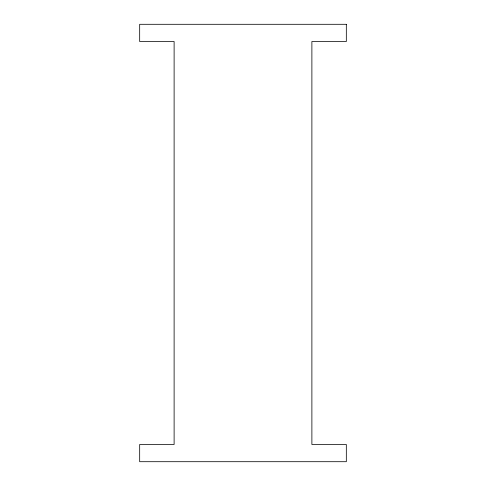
<?xml version="1.0" encoding="UTF-8"?>
<svg xmlns="http://www.w3.org/2000/svg" width="486" height="486" viewBox="0 0 486 486"><rect width="100%" height="100%" fill="white"/><g stroke="black" fill="none" stroke-linecap="round" stroke-linejoin="round"><path stroke-width="0.73" d="M346.324 24.3L139.676 24.3L139.676 41.523L174.116 41.523L174.116 444.477L139.676 444.477L139.676 461.7L346.324 461.7L346.324 444.477L311.884 444.477L311.884 41.523L346.324 41.523L346.324 24.3"/></g></svg>
